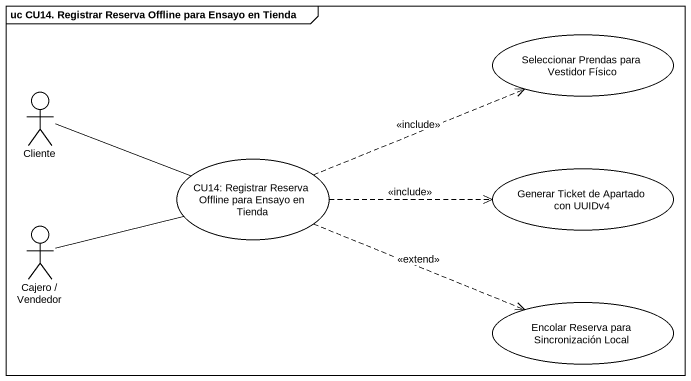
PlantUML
@startuml
mainframe uc CU14. Registrar Reserva Offline para Ensayo en Tienda
usecase "Seleccionar Prendas para Vestidor Físico" as Seleccionar_Prendas_para
actor Cliente
usecase "CU14: Registrar Reserva Offline para Ensayo en Tienda" as CU14_Registrar_Reserva
usecase "Generar Ticket de Apartado con UUIDv4" as Generar_Ticket_de_Apartado
actor "Cajero / Vendedor" as Cajero_Vendedor
usecase "Encolar Reserva para Sincronización Local" as Encolar_Reserva_para
Cliente -right- CU14_Registrar_Reserva
CU14_Registrar_Reserva .right.> Seleccionar_Prendas_para : <<include>>
CU14_Registrar_Reserva .right.> Generar_Ticket_de_Apartado : <<include>>
CU14_Registrar_Reserva .right.> Encolar_Reserva_para : <<extend>>
Cajero_Vendedor -right- CU14_Registrar_Reserva
@enduml
